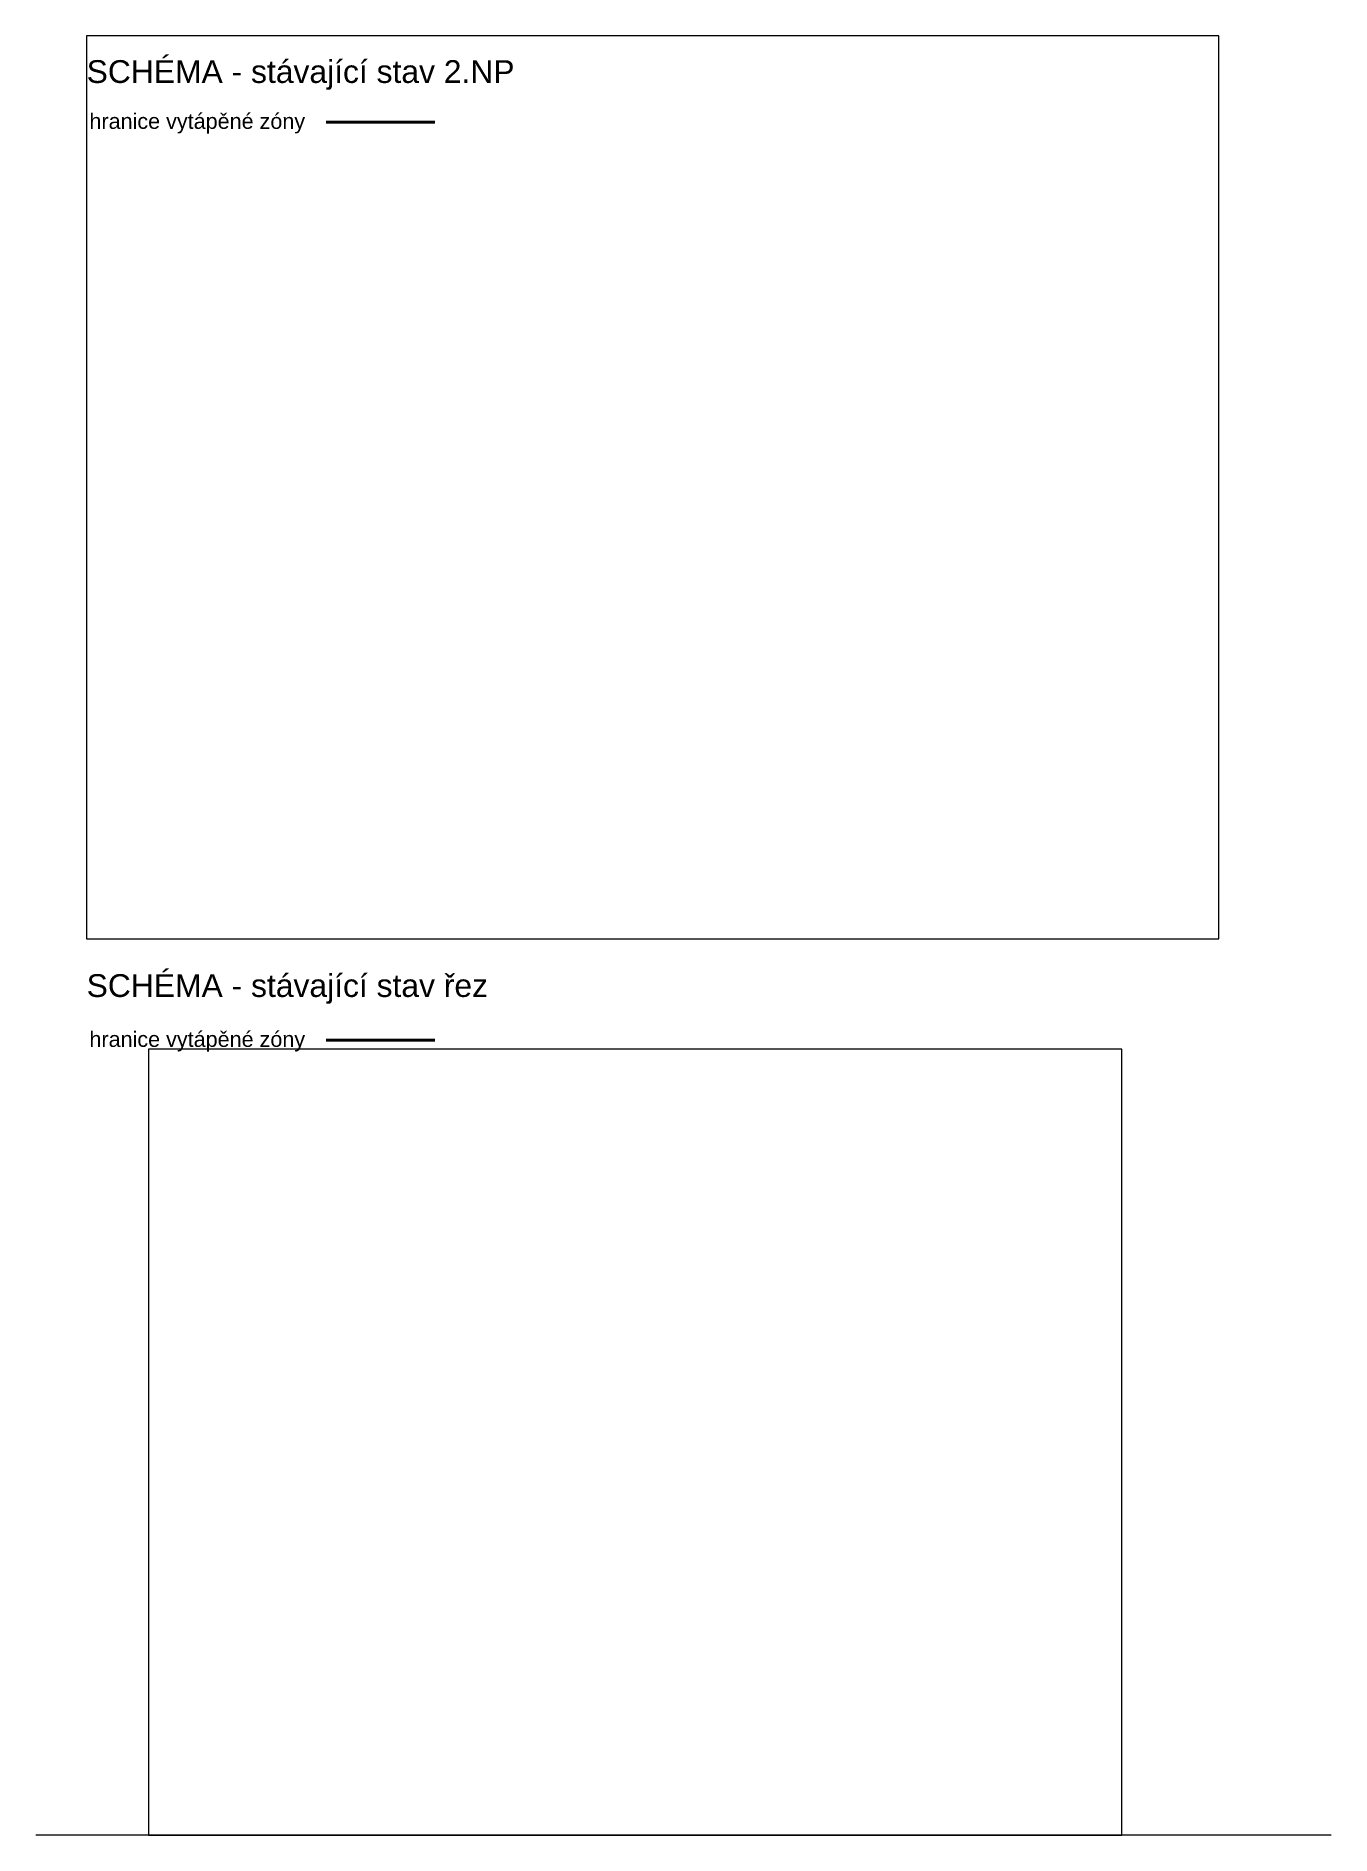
# Paper-space layout 'schema 2 s' of a CAD drawing. Header units: millimetres. Extents: x -3 to 207, y -3 to 289.
import ezdxf

# ---------------------------------------------------------------- set-up
doc = ezdxf.new("R2010")
doc.units = ezdxf.units.MM
doc.layers.add('netisknout', color=200, linetype='Continuous', lineweight=9, plot=False)
doc.layers.add('tenka', color=6, linetype='Continuous', lineweight=15)
doc.layers.add('vytapena cervena car', color=7, linetype='Continuous', lineweight=15, true_color=0xf4270b)
doc.styles.get("Standard").update_dxf_attribs({"font": 'arial.ttf'})

psp = doc.layouts.new('schema 2 s')

# ---------------------------------------------------------------- linework, layer by layer
at = {"layer": 'tenka', "transparency": 33554687}
psp.add_lwpolyline([(-3.07, -2.93), (206.73, -2.93)], dxfattribs=at)
at = {"layer": 'vytapena cervena car', "transparency": 33554687, "const_width": 0.5}
for points in [[(43.89, 274.66), (61.59, 274.66)], [(43.89, 125.88), (61.59, 125.88)]]:
    psp.add_lwpolyline(points, dxfattribs=at)

# ---------------------------------------------------------------- texts
at = {"layer": 'tenka', "transparency": 33554687, "attachment_point": 1}
for s, width, insert, char_height in [('SCHÉMA - stávající stav 2.NP', 2720, (5.14, 284.69), 3.6903), ('hranice vytápěné zóny', 37.1586, (5.59, 276.06), 2.5), ('SCHÉMA - stávající stav řez', 2720, (5.14, 136.57), 3.6903), ('hranice vytápěné zóny', 37.1586, (5.59, 127.29), 2.5)]:
    psp.add_mtext_dynamic_manual_height_columns(s, width=width, gutter_width=12.5, heights=[0], dxfattribs=dict(at, insert=insert, char_height=char_height))

# ---------------------------------------------------------------- viewports
at = {"layer": 'netisknout', "linetype": 'Continuous', "transparency": 33554687, "view_target_point": (51478.3, 11586.85)}
psp.add_viewport(center=(96.85, 215.45), size=(183.43, 146.326), view_center_point=(-206641.65, -126599.14), view_height=14632.6022, dxfattribs=at)
psp.add_viewport(center=(93.99, 60.75), size=(157.68, 127.3647), view_center_point=(-167211.21, -96834.97), view_height=12736.4719, status=3, dxfattribs=at)

doc.saveas('drawing.dxf')
